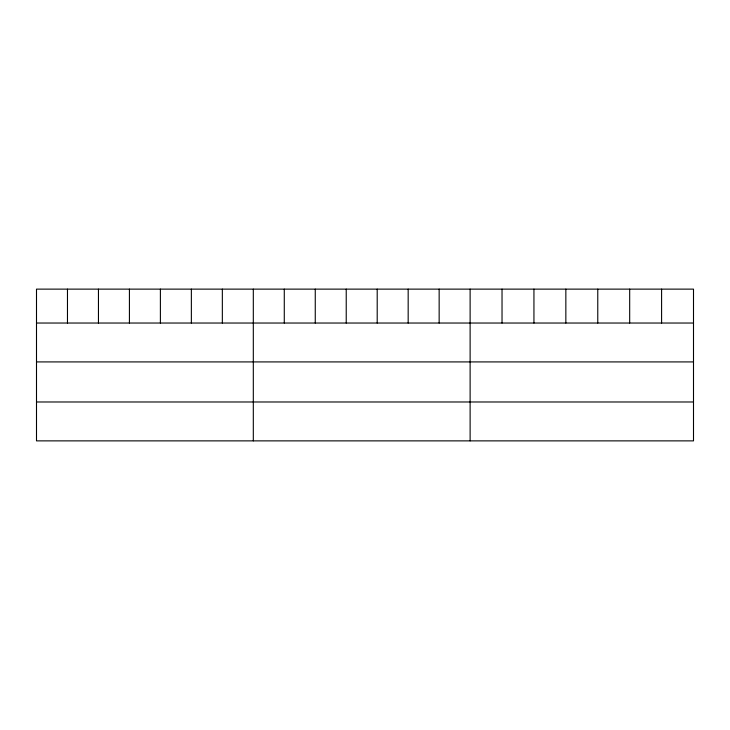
<?xml version="1.0" encoding="UTF-8"?>
<svg xmlns="http://www.w3.org/2000/svg" width="730" height="730" viewBox="0 0 730 730"><rect width="100%" height="100%" fill="white"/><g stroke="black" fill="none" stroke-linecap="round" stroke-linejoin="round"><path stroke-width="1.09" d="M693.5 323.034L693.5 440.874L36.5 440.874L36.5 289.126L693.5 289.126L693.5 323.034L36.5 323.034M36.5 361.916L693.5 361.916M36.5 401.984L693.5 401.984M661.59 289.126L661.59 323.034M629.68 289.126L629.68 323.034M597.77 289.126L597.77 323.034M565.85 289.126L565.85 323.034M533.94 289.126L533.94 323.034M502.03 289.126L502.03 323.034M470.12 289.126L470.12 440.874M439.15 289.126L439.15 323.034M408.17 289.126L408.17 323.034M377.2 289.126L377.2 323.034M346.23 289.126L346.23 323.034M315.26 289.126L315.26 323.034M284.28 289.126L284.28 323.034M253.31 289.126L253.31 440.874M222.34 289.126L222.34 323.034M191.36 289.126L191.36 323.034M160.39 289.126L160.39 323.034M129.42 289.126L129.42 323.034M98.45 289.126L98.45 323.034M67.47 289.126L67.47 323.034"/></g></svg>
